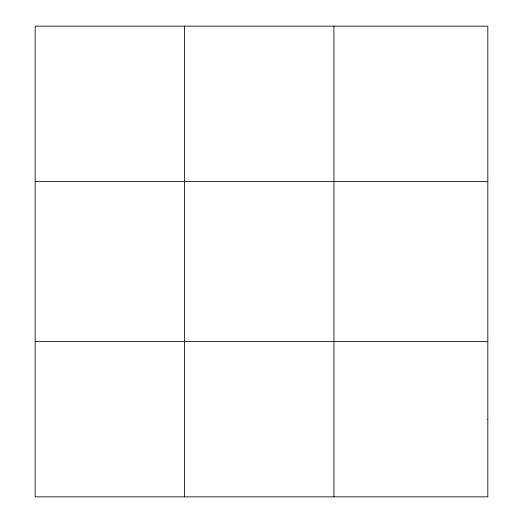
<?xml version="1.0" encoding="UTF-8"?>
<svg xmlns="http://www.w3.org/2000/svg" width="523" height="523" viewBox="0 0 523 523"><rect width="100%" height="100%" fill="white"/><g stroke="black" fill="none" stroke-linecap="round" stroke-linejoin="round"><path stroke-width="0.78" d="M184.547 26.15L184.547 496.85M333.922 26.15L333.922 496.85M35.172 181.481L487.828 181.481M35.172 341.519L487.828 341.519M487.828 419.185L487.828 496.85L35.172 496.85L35.172 26.15L487.828 26.15L487.828 419.185"/></g></svg>
